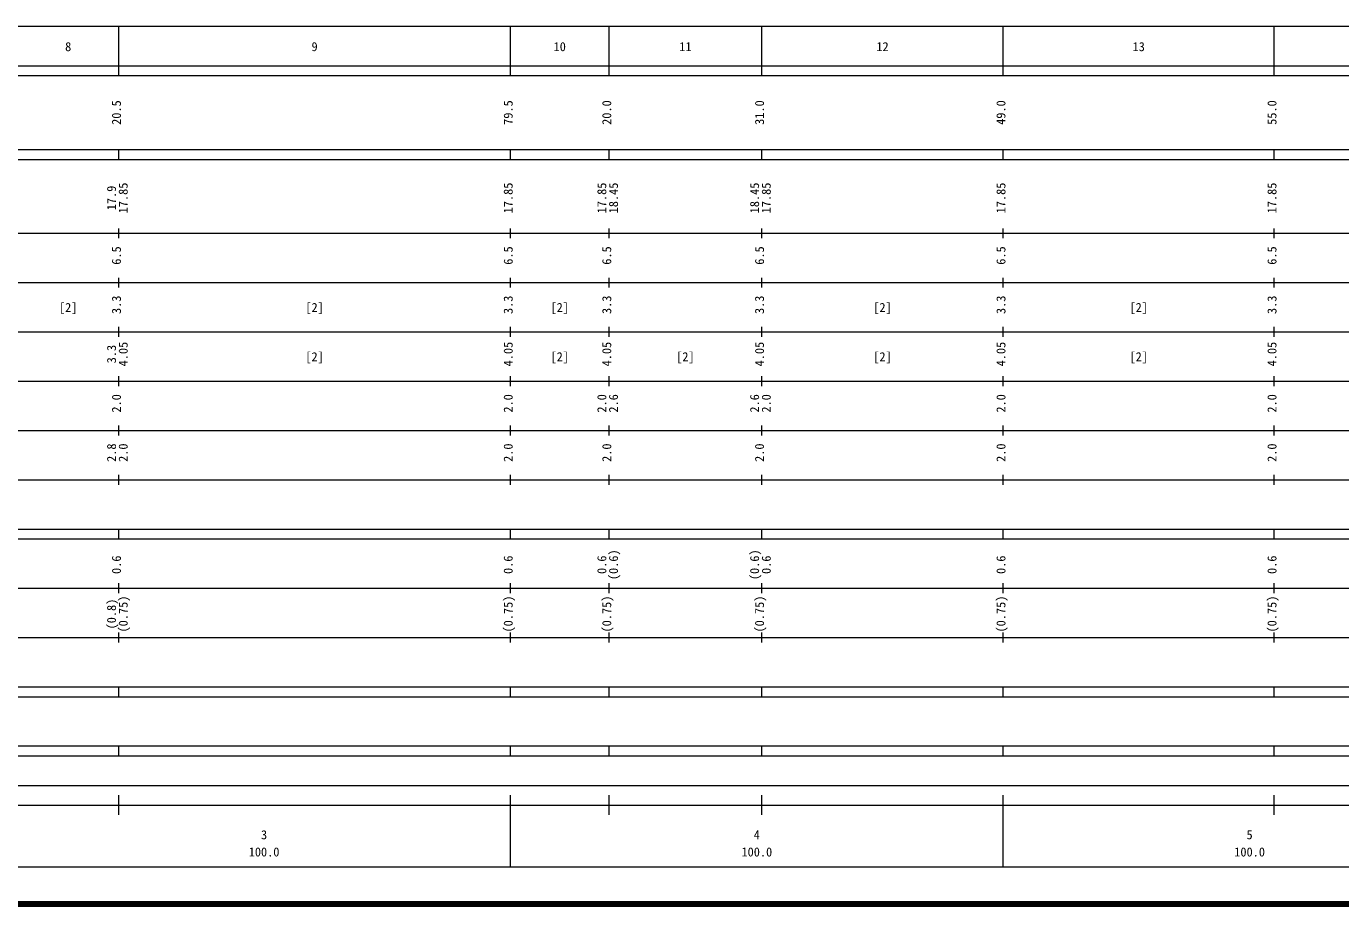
# Model space of a CAD drawing. Units: millimetres on the paper, enlarged 1000 times. Extents: x 40000 to 680000, y 20000 to 380000.
# Drawn here: x 269744 to 536487, y 20000 to 198000 of the extents above; entities that cross this region are included whole.
import ezdxf
from ezdxf.enums import TextEntityAlignment as Align

# ---------------------------------------------------------------- set-up
doc = ezdxf.new("R2010")
doc.units = ezdxf.units.MM
doc.header["$LTSCALE"] = 1000
doc.layers.add('M-TTL', color=2, linetype='Continuous', lineweight=140)
doc.layers.add('M-TTL-BAND', color=7, linetype='Continuous', lineweight=13)
doc.styles.add('ＭＳ ゴシック', font='')
doc.styles.get('ＭＳ ゴシック').set_extended_font_data('MS Gothic')

msp = doc.modelspace()

# ---------------------------------------------------------------- linework, layer by layer
at = {"layer": 'M-TTL'}
msp.add_line((40000, 20000), (680000, 20000), dxfattribs=at)
at = {"layer": 'M-TTL-BAND'}
for p, q in [((68000, 198000), (579000, 198000)), ((288500, 188000), (288500, 198000)), ((368000, 188000), (368000, 198000)), ((388000, 188000), (388000, 198000)), ((419000, 188000), (419000, 198000)), ((468000, 188000), (468000, 198000)), ((523000, 188000), (523000, 198000)), ((40000, 190000), (579000, 190000)), ((40000, 188000), (579000, 188000)), ((40000, 173000), (579000, 173000)), ((40000, 171000), (579000, 171000)), ((288500, 171000), (288500, 173000)), ((368000, 171000), (368000, 173000)), ((388000, 171000), (388000, 173000)), ((419000, 171000), (419000, 173000)), ((468000, 171000), (468000, 173000)), ((523000, 171000), (523000, 173000)), ((40000, 156000), (579000, 156000)), ((288500, 155000), (288500, 157000)), ((368000, 155000), (368000, 157000)), ((388000, 155000), (388000, 157000)), ((419000, 155000), (419000, 157000)), ((468000, 155000), (468000, 157000)), ((523000, 155000), (523000, 157000)), ((288500, 145000), (288500, 147000)), ((368000, 145000), (368000, 147000)), ((388000, 145000), (388000, 147000)), ((419000, 145000), (419000, 147000)), ((468000, 145000), (468000, 147000)), ((523000, 145000), (523000, 147000)), ((46000, 146000), (579000, 146000)), ((288500, 135000), (288500, 137000)), ((368000, 135000), (368000, 137000)), ((388000, 135000), (388000, 137000)), ((419000, 135000), (419000, 137000)), ((468000, 135000), (468000, 137000)), ((523000, 135000), (523000, 137000)), ((52000, 136000), (579000, 136000)), ((46000, 126000), (579000, 126000)), ((288500, 125000), (288500, 127000)), ((368000, 125000), (368000, 127000)), ((388000, 125000), (388000, 127000)), ((419000, 125000), (419000, 127000)), ((468000, 125000), (468000, 127000)), ((523000, 125000), (523000, 127000)), ((52000, 116000), (579000, 116000)), ((288500, 115000), (288500, 117000)), ((368000, 115000), (368000, 117000)), ((388000, 115000), (388000, 117000)), ((419000, 115000), (419000, 117000)), ((468000, 115000), (468000, 117000)), ((523000, 115000), (523000, 117000)), ((288500, 105000), (288500, 107000)), ((368000, 105000), (368000, 107000)), ((388000, 105000), (388000, 107000)), ((419000, 105000), (419000, 107000)), ((468000, 105000), (468000, 107000)), ((523000, 105000), (523000, 107000)), ((46000, 106000), (579000, 106000)), ((40000, 96000), (579000, 96000)), ((40000, 94000), (579000, 94000)), ((288500, 94000), (288500, 96000)), ((368000, 94000), (368000, 96000)), ((388000, 94000), (388000, 96000)), ((419000, 94000), (419000, 96000)), ((468000, 94000), (468000, 96000)), ((523000, 94000), (523000, 96000)), ((49000, 84000), (579000, 84000)), ((288500, 83000), (288500, 85000)), ((368000, 83000), (368000, 85000)), ((388000, 83000), (388000, 85000)), ((419000, 83000), (419000, 85000)), ((468000, 83000), (468000, 85000)), ((523000, 83000), (523000, 85000)), ((288500, 73000), (288500, 75000)), ((368000, 73000), (368000, 75000)), ((388000, 73000), (388000, 75000)), ((419000, 73000), (419000, 75000)), ((468000, 73000), (468000, 75000)), ((523000, 73000), (523000, 75000)), ((40000, 74000), (579000, 74000)), ((40000, 64000), (579000, 64000)), ((40000, 62000), (579000, 62000)), ((288500, 62000), (288500, 64000)), ((368000, 62000), (368000, 64000)), ((388000, 62000), (388000, 64000)), ((419000, 62000), (419000, 64000)), ((468000, 62000), (468000, 64000)), ((523000, 62000), (523000, 64000)), ((40000, 52000), (579000, 52000)), ((288500, 50000), (288500, 52000)), ((368000, 50000), (368000, 52000)), ((388000, 50000), (388000, 52000)), ((419000, 50000), (419000, 52000)), ((468000, 50000), (468000, 52000)), ((523000, 50000), (523000, 52000)), ((40000, 50000), (579000, 50000)), ((71000, 44000), (565000, 44000)), ((288500, 38000), (288500, 42000)), ((368000, 27500), (368000, 42000)), ((388000, 38000), (388000, 42000)), ((419000, 38000), (419000, 42000)), ((468000, 27500), (468000, 42000)), ((523000, 38000), (523000, 42000)), ((40000, 40000), (579000, 40000)), ((68000, 27500), (579000, 27500))]:
    msp.add_line(p, q, dxfattribs=at)

# ---------------------------------------------------------------- texts
at = {"layer": 'M-TTL-BAND', "style": 'ＭＳ ゴシック'}
for s, p in [('8', (278250, 192405)), ('9', (328250, 192405)), ('10', (378000, 192405)), ('11', (403500, 192405)), ('12', (443500, 192405)), ('13', (495500, 192405)), ('[2]', (278250, 139500)), ('[2]', (328250, 139500)), ('[2]', (378000, 139500)), ('[2]', (443500, 139500)), ('[2]', (495500, 139500)), ('[2]', (328250, 129500)), ('[2]', (378000, 129500)), ('[2]', (403500, 129500)), ('[2]', (443500, 129500)), ('[2]', (495500, 129500)), ('3', (318000, 32523)), ('4', (418000, 32523)), ('5', (518000, 32523)), ('100.0', (318000, 29033)), ('100.0', (418000, 29033)), ('100.0', (518000, 29033))]:
    msp.add_text(s, height=1833, dxfattribs=at).set_placement(p, align=Align.BOTTOM_CENTER)
for s, p in [('20.5', (289500, 180500)), ('79.5', (369000, 180500)), ('20.0', (389000, 180500)), ('31.0', (420000, 180500)), ('49.0', (469000, 180500)), ('55.0', (524000, 180500)), ('17.9', (288500, 163174)), ('17.85', (290870, 163174)), ('17.85', (369000, 163174)), ('17.85', (388000, 163174)), ('18.45', (390370, 163174)), ('18.45', (419000, 163174)), ('17.85', (421370, 163174)), ('17.85', (469000, 163174)), ('17.85', (524000, 163174)), ('6.5', (289500, 151500)), ('6.5', (369000, 151500)), ('6.5', (389000, 151500)), ('6.5', (420000, 151500)), ('6.5', (469000, 151500)), ('6.5', (524000, 151500)), ('3.3', (289500, 141500)), ('3.3', (369000, 141500)), ('3.3', (389000, 141500)), ('3.3', (420000, 141500)), ('3.3', (469000, 141500)), ('3.3', (524000, 141500)), ('4.05', (290870, 131500)), ('4.05', (369000, 131500)), ('4.05', (389000, 131500)), ('4.05', (420000, 131500)), ('4.05', (469000, 131500)), ('4.05', (524000, 131500)), ('3.3', (288500, 131500)), ('2.0', (289500, 121500)), ('2.0', (369000, 121500)), ('2.0', (388000, 121500)), ('2.6', (390370, 121500)), ('2.6', (419000, 121500)), ('2.0', (421370, 121500)), ('2.0', (469000, 121500)), ('2.0', (524000, 121500)), ('2.8', (288500, 111500)), ('2.0', (290870, 111500)), ('2.0', (369000, 111500)), ('2.0', (389000, 111500)), ('2.0', (420000, 111500)), ('2.0', (469000, 111500)), ('2.0', (524000, 111500)), ('(0.6)', (390370, 88764)), ('(0.6)', (419000, 88764)), ('0.6', (289500, 88764)), ('0.6', (369000, 88764)), ('0.6', (388000, 88764)), ('0.6', (421370, 88764)), ('0.6', (469000, 88764)), ('0.6', (524000, 88764)), ('(0.8)', (288500, 78764)), ('(0.75)', (290870, 78764)), ('(0.75)', (369000, 78764)), ('(0.75)', (389000, 78764)), ('(0.75)', (420000, 78764)), ('(0.75)', (469000, 78764)), ('(0.75)', (524000, 78764))]:
    msp.add_text(s, height=1833, rotation=90, dxfattribs=at).set_placement(p, align=Align.BOTTOM_CENTER)

doc.saveas('drawing.dxf')
